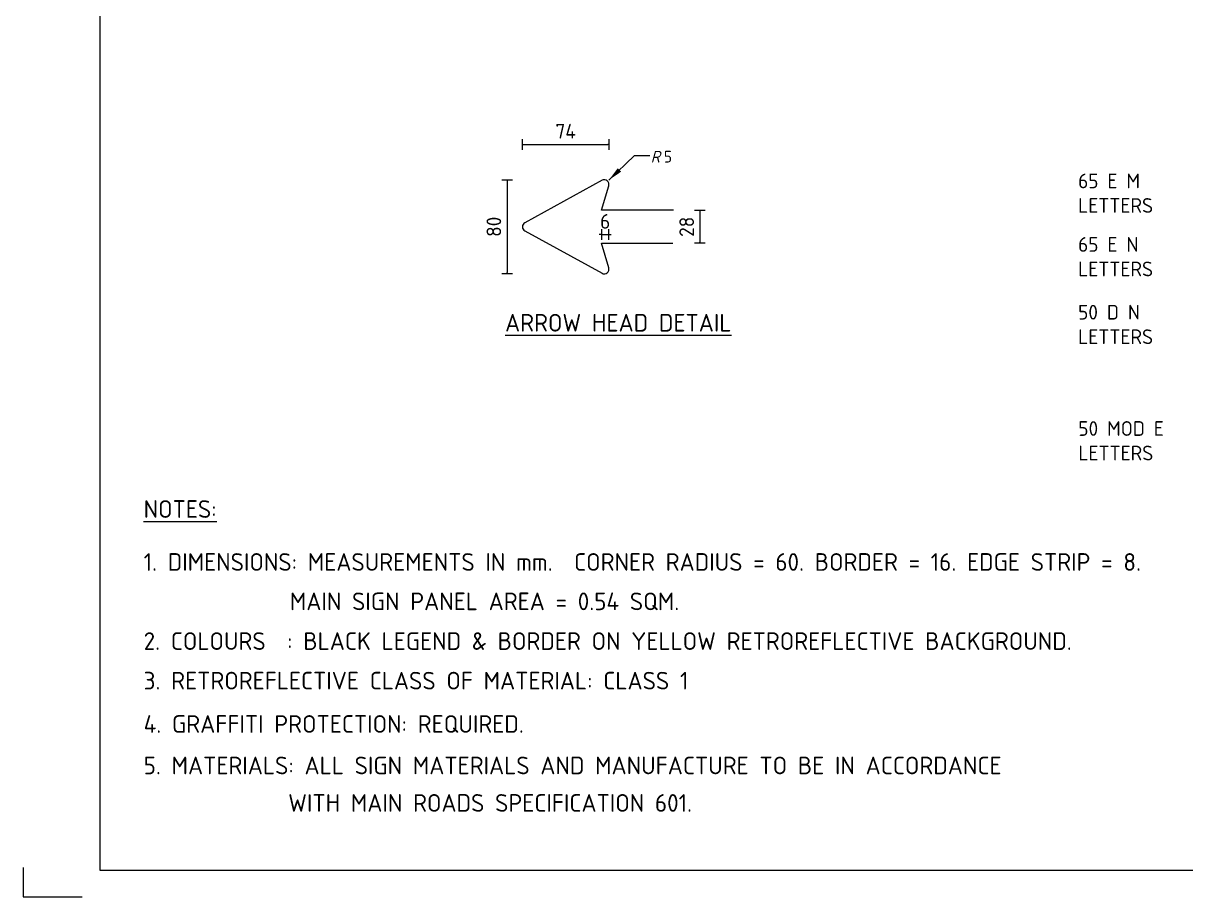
# Model space of a CAD drawing. Header units: millimetres. Extents: x 0 to 420, y 0 to 297.
# Drawn here: x 0 to 197.7, y 0 to 148.5 of the extents above; entities that cross this region are included whole.
import ezdxf
from ezdxf.enums import TextEntityAlignment as Align

# ---------------------------------------------------------------- set-up
doc = ezdxf.new("R2010")
doc.units = ezdxf.units.MM
doc.header["$LTSCALE"] = 10
for name, color, linetype in [('comments', 4, 'Continuous'), ('L35', 3, 'Continuous'), ('T25', 1, 'Continuous'), ('TBLK18', 4, 'Continuous'), ('TBLK25', 1, 'Continuous'), ('TBLK35', 3, 'Continuous'), ('TBLK50', 7, 'Continuous')]:
    doc.layers.add(name, color=color, linetype=linetype)
doc.styles.add('HELVL', font='helvl', dxfattribs={"width": 0.8})
doc.styles.add('ISO', font='iso3098b')
doc.dimstyles.new('IWONA', dxfattribs={"dimtxt": 2.26, "dimasz": 2.5, "dimexe": 1, "dimexo": 1, "dimgap": 1, "dimtad": 1, "dimtih": 1, "dimtoh": 1, "dimdec": 4, "dimzin": 0, "dimdsep": 46, "dimtxsty": 'HELVL', "dimcen": 1, "dimclrd": 1, "dimclre": 1, "dimclrt": 4, "dimadec": 0, "dimazin": 0, "dimtfac": 78.902035, "dimtdec": 4, "dimtmove": 2, "dimatfit": 3, "dimfxl": 1, "dimtolj": 1, "dimtzin": 0, "dimarcsym": 0})
doc.dimstyles.new('signsdim', dxfattribs={"dimtxt": 2.5, "dimasz": 0.2, "dimexe": 1.5, "dimexo": 2, "dimgap": 1, "dimtad": 1, "dimlfac": 10, "dimrnd": 1, "dimtxsty": 'ISO', "dimblk": 'SGNDIM', "dimcen": 2.5, "dimse2": 1, "dimadec": 0, "dimazin": 0, "dimtfac": 1, "dimtix": 1, "dimtmove": 0, "dimatfit": 3, "dimfxl": 1, "dimarcsym": 0})

# ---------------------------------------------------------------- blocks, each defined once
blk = doc.blocks.new('A3BBLK')
at = {"layer": 'TBLK25'}
for p, q in [((0, 5), (0, 0)), ((0, 0), (10, 0))]:
    blk.add_line(p, q, dxfattribs=at)
at = {"layer": 'TBLK50'}
for p, q in [((13, 292.5), (13, 4.5)), ((13, 4.5), (415.5, 4.5))]:
    blk.add_line(p, q, dxfattribs=at)
blk = doc.blocks.new('a3_in_vtblk std dwg')
blk.add_blockref('A3BBLK', (0, 0))
at = {"layer": 'TBLK18', "style": 'ISO'}
blk.add_attdef('MR_DIRECTORATE', text='', height=1.5, dxfattribs=at).set_placement((381.5, 68.12), align=Align.CENTER)
for tag, p in [('STREET_NAME', (355.51, 62.1)), ('SUBURB_POSTCODE', (388.49, 62.1)), ('TELEPHONE_NO.', (368.31, 59.84)), ('FAX_NO.', (393.56, 59.84))]:
    blk.add_attdef(tag, p, '', height=1.5, dxfattribs=at)
at = {"layer": 'TBLK25', "style": 'ISO'}
for tag, height, p in [('MR_BRANCH', 2, (381.5, 65.2)), ('ROAD_SECTION', 1.75, (384.5, 29.16)), ('SLK', 1.75, (384.5, 26.11)), ('CHAINAGE', 1.75, (384.5, 19.21))]:
    blk.add_attdef(tag, text='', height=height, dxfattribs=at).set_placement(p, align=Align.CENTER)
for tag, p, height in [('FILE_NUMBER', (371.77, 54.24), 2.5), ('DESIGNED_/_DRAWN', (371.77, 49.49), 2), ('VERIFIED', (371.77, 44.49), 2), ('APPROVED', (371.77, 39.49), 2), ('LOCAL_AUTHORITY', (370.48, 16.73), 1.25)]:
    blk.add_attdef(tag, p, '', height=height, dxfattribs=at)
at = {"layer": 'TBLK35', "style": 'ISO', "width": 0.9}
for tag, p in [('ROAD_PROJECT&NUMBER', (384.5, 32.23)), ('DRAWING_DESCRIPTION', (384.5, 22.29))]:
    blk.add_attdef(tag, text='', height=2.5, dxfattribs=at).set_placement(p, align=Align.CENTER)
at = {"layer": 'TBLK50', "style": 'ISO'}
blk.add_attdef('MRWA_DRG_NUMBER', (356.29, 6.08), '', height=5, dxfattribs=at)
blk = doc.blocks.new('SGNDIM')
for p, q in [((0, 0), (-1, 0)), ((0, 4.5), (0, -4.5))]:
    blk.add_line(p, q)
blk = doc.blocks.new('*D21')
at = {"layer": 'Defpoints', "color": 0, "transparency": 16777216}
for p in [(87.45, 121.9), (82.27, 105.9), (87.45, 105.9)]:
    blk.add_point(p, dxfattribs=at)
at = {"layer": 'T25', "color": 0, "lineweight": -2, "transparency": 16777216}
blk.add_line((82.27, 121.7), (82.27, 106.1), dxfattribs=at)
at = {"layer": 'T25', "color": 0, "lineweight": -2, "transparency": 16777216, "xscale": 0.2, "yscale": 0.2, "zscale": 0.2}
for p, rotation in [((82.27, 121.9), 90), ((82.27, 105.9), 270)]:
    blk.add_blockref('SGNDIM', p, dxfattribs=dict(at, rotation=rotation))
at = {"layer": 'T25', "color": 0, "transparency": 16777216, "insert": (80.02, 113.9), "char_height": 2.5, "attachment_point": 5, "rotation": 90, "style": 'ISO'}
blk.add_mtext('80', dxfattribs=at)
blk = doc.blocks.new('*D22')
at = {"layer": 'Defpoints', "color": 0, "transparency": 16777216}
for p in [(99.59, 127.9), (84.87, 121.89), (99.59, 121.1)]:
    blk.add_point(p, dxfattribs=at)
at = {"layer": 'T25', "color": 0, "lineweight": -2, "transparency": 16777216}
blk.add_line((85.07, 127.9), (99.39, 127.9), dxfattribs=at)
at = {"layer": 'T25', "color": 0, "lineweight": -2, "transparency": 16777216, "xscale": 0.2, "yscale": 0.2, "zscale": 0.2, "rotation": 180}
blk.add_blockref('SGNDIM', (84.87, 127.9), dxfattribs=at)
at = {"layer": 'T25', "color": 0, "lineweight": -2, "transparency": 16777216, "xscale": 0.2, "yscale": 0.2, "zscale": 0.2}
blk.add_blockref('SGNDIM', (99.59, 127.9), dxfattribs=at)
at = {"layer": 'T25', "color": 0, "transparency": 16777216, "insert": (92.23, 130.15), "char_height": 2.5, "attachment_point": 5, "style": 'ISO'}
blk.add_mtext('74', dxfattribs=at)
blk = doc.blocks.new('*D23')
at = {"layer": 'Defpoints', "color": 0, "transparency": 16777216}
for p in [(107.24, 116.7), (107.24, 111.1), (115.06, 111.1)]:
    blk.add_point(p, dxfattribs=at)
at = {"layer": 'T25', "color": 0, "lineweight": -2, "transparency": 16777216}
blk.add_line((115.06, 116.5), (115.06, 111.3), dxfattribs=at)
at = {"layer": 'T25', "color": 0, "lineweight": -2, "transparency": 16777216, "xscale": 0.2, "yscale": 0.2, "zscale": 0.2}
for p, rotation in [((115.06, 116.7), 90), ((115.06, 111.1), 270)]:
    blk.add_blockref('SGNDIM', p, dxfattribs=dict(at, rotation=rotation))
at = {"layer": 'T25', "color": 0, "transparency": 16777216, "insert": (112.81, 113.9), "char_height": 2.5, "attachment_point": 5, "rotation": 90, "style": 'ISO'}
blk.add_mtext('28', dxfattribs=at)
blk = doc.blocks.new('*D24')
at = {"layer": 'Defpoints', "color": 0, "transparency": 16777216}
for p in [(99.59, 121.86), (98.3, 116.7), (99.59, 112.57)]:
    blk.add_point(p, dxfattribs=at)
at = {"layer": 'T25', "color": 0, "lineweight": -2, "transparency": 16777216}
for p, q in [((98.1, 112.57), (97.9, 112.57)), ((98.3, 112.57), (99.59, 112.57)), ((99.79, 112.57), (99.99, 112.57))]:
    blk.add_line(p, q, dxfattribs=at)
at = {"layer": 'T25', "color": 0, "lineweight": -2, "transparency": 16777216, "xscale": 0.2, "yscale": 0.2, "zscale": 0.2}
blk.add_blockref('SGNDIM', (98.3, 112.57), dxfattribs=at)
at = {"layer": 'T25', "color": 0, "lineweight": -2, "transparency": 16777216, "xscale": 0.2, "yscale": 0.2, "zscale": 0.2, "rotation": 180}
blk.add_blockref('SGNDIM', (99.59, 112.57), dxfattribs=at)
at = {"layer": 'T25', "color": 0, "transparency": 16777216, "insert": (98.95, 114.82), "char_height": 2.5, "attachment_point": 5, "style": 'ISO'}
blk.add_mtext('6', dxfattribs=at)

msp = doc.modelspace()

# ---------------------------------------------------------------- linework, layer by layer
at = {"layer": 'L35'}
msp.add_lwpolyline([(110.5786, 116.6965), (98.2989, 116.6965), (99.5594, 120.8647, 0.67186562), (98.4088, 121.7976), (85.2888, 114.5976, 0.59190353), (85.2888, 113.195), (98.4088, 105.995, 0.67186562), (99.5594, 106.9279), (98.2989, 111.0961), (110.4345, 111.0961)], format="xyb", dxfattribs=at)

# ---------------------------------------------------------------- block references
msp.add_blockref('a3_in_vtblk std dwg', (0, 0))

# ---------------------------------------------------------------- texts
at = {"layer": 'comments', "char_height": 2.5, "attachment_point": 1, "style": 'ISO'}
for s, insert, width in [('65 E M LETTERS', (179.3675, 122.9408), 12.5), ('65 E N LETTERS', (179.3675, 112.1458), 12.5), ('50 D N LETTERS', (179.3675, 100.6247), 12.5), ('50 MOD E LETTERS', (179.4057, 80.8537), 17.243703)]:
    msp.add_mtext(s, dxfattribs=dict(at, insert=insert, width=width))
at = {"layer": 'L35', "style": 'ISO'}
for s, p in [('%%UNOTES:', (20.4719, 64.4131)), ('1. DIMENSIONS: MEASUREMENTS IN mm.  CORNER RADIUS = 60. BORDER = 16. EDGE STRIP = 8.', (20.4719, 55.4131)), ('              MAIN SIGN PANEL AREA = 0.54 SQM.', (19.8384, 48.7177)), ('2. COLOURS  : BLACK LEGEND & BORDER ON YELLOW RETROREFLECTIVE BACKGROUND.', (20.4719, 41.963)), ('3. RETROREFLECTIVE CLASS OF MATERIAL: CLASS 1', (20.4719, 35.2383)), ('4. GRAFFITI PROTECTION: REQUIRED.', (20.4719, 27.8692)), ('5. MATERIALS: ALL SIGN MATERIALS AND MANUFACTURE TO BE IN ACCORDANCE ', (20.4719, 20.8174)), ('               WITH MAIN ROADS SPECIFICATION 601.', (17.7255, 14.448))]:
    msp.add_text(s, height=3, dxfattribs=at).set_placement(p)
at = {"layer": 'T25', "style": 'ISO', "oblique": 15}
msp.add_text('R', height=2, dxfattribs=at).set_placement((106.687, 124.8138))
at = {"layer": 'T25', "style": 'ISO'}
msp.add_text('5', height=2, dxfattribs=at).set_placement((108.9283, 124.8138))
at = {"layer": 'T25', "color": 3, "style": 'ISO'}
msp.add_text('%%UARROW HEAD DETAIL', height=3, dxfattribs=at).set_placement((81.9188, 96.085))

# ---------------------------------------------------------------- dimensions: what is measured, and where the dimension line sits
at = {"layer": 'T25'}
for base, p1, p2, picture, middle in [((99.5937, 127.9035), (84.8737, 121.8935), (99.5937, 121.0963), '*D22', (92.2337, 130.1535)), ((99.5937, 112.5693), (98.2989, 116.6965), (99.5937, 121.8551), '*D24', (98.9463, 114.8193))]:
    dim = msp.add_linear_dim(base=base, p1=p1, p2=p2, dimstyle='signsdim', override={"dimlfac": 5, "dimse1": 1}, dxfattribs=at)
    dim.commit()
    dim.dimension.update_dxf_attribs({"geometry": picture, "text_midpoint": middle})
for base, p1, p2, picture, middle in [((82.2726, 105.8963), (87.4472, 121.8963), (87.4472, 105.8963), '*D21', (80.0226, 113.8963)), ((115.0626, 111.0961), (107.2352, 116.6965), (107.2352, 111.0961), '*D23', (112.8126, 113.8963))]:
    dim = msp.add_linear_dim(base=base, p1=p1, p2=p2, angle=90, dimstyle='signsdim', override={"dimlfac": 5, "dimse1": 1}, dxfattribs=at)
    dim.commit()
    dim.dimension.update_dxf_attribs({"geometry": picture, "text_midpoint": middle})

# ---------------------------------------------------------------- leaders
msp.add_leader([(99.5606, 121.8284), (103.956, 126.0185), (106.5696, 126.0185)], dimstyle='IWONA', dxfattribs=at)

doc.saveas('drawing.dxf')
